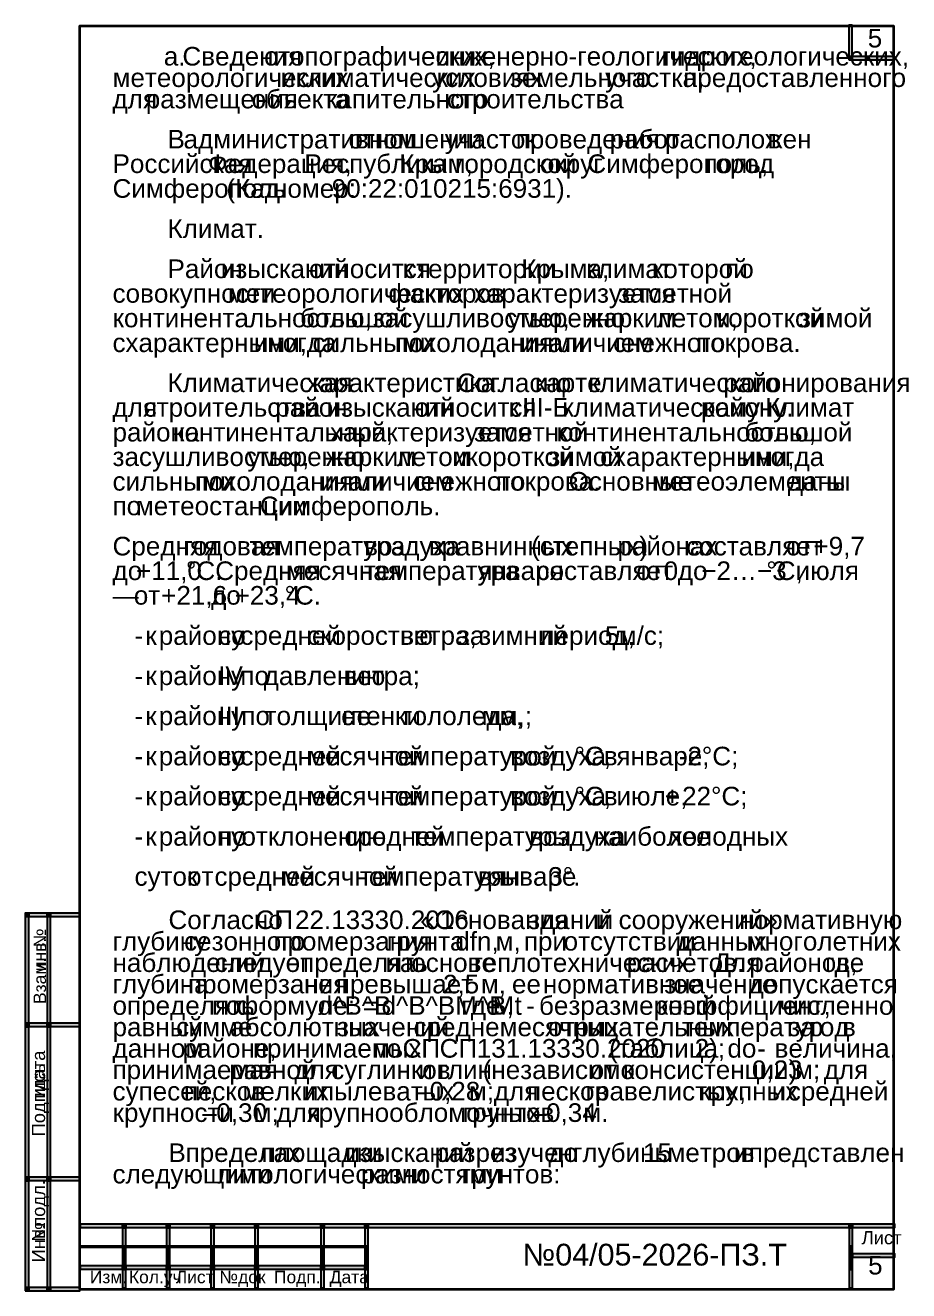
# Model space of a CAD drawing. Extents: x 8 to 21351, y 0 to 420.
# Drawn here: x 1247.8 to 1448.4, y 4.7 to 292.2 of the extents above; entities that cross this region are included whole.
import ezdxf

# ---------------------------------------------------------------- set-up
doc = ezdxf.new("R2010")
doc.units = 0
for name, color, linetype in [('TEY_REVIEW_AXIS', 7, 'Continuous'), ('TEY_REVIEW_LEADER', 7, 'Continuous'), ('TEY_REVIEW_LEVEL', 7, 'Continuous')]:
    doc.layers.add(name, color=color, linetype=linetype)
doc.styles.add('TEYPDFCAD_TEXT', font='arial.ttf')

msp = doc.modelspace()

# ---------------------------------------------------------------- hatches: boundary and pattern name
for points in [[(1434.8, 285.16), (1435.56, 285.16), (1435.56, 292.23), (1434.8, 292.23)], [(1434.8, 284.4), (1435.56, 284.4), (1435.56, 285.16), (1434.8, 285.16)], [(1434.8, 284.4), (1435.56, 284.4), (1435.56, 285.16), (1434.8, 285.16)], [(1435.56, 284.4), (1445.17, 284.4), (1445.17, 285.16), (1435.56, 285.16)], [(1247.77, 89.66), (1248.53, 89.66), (1248.53, 90.47), (1247.77, 90.47)], [(1247.77, 89.7), (1248.53, 89.7), (1248.53, 90.47), (1247.77, 90.47)], [(1247.77, 65.45), (1248.53, 65.45), (1248.53, 89.66), (1247.77, 89.66)], [(1248.53, 89.7), (1252.76, 89.7), (1252.76, 90.47), (1248.53, 90.47)], [(1252.76, 89.7), (1253.52, 89.7), (1253.52, 90.47), (1252.76, 90.47)], [(1252.76, 89.66), (1253.52, 89.66), (1253.52, 89.7), (1252.76, 89.7)], [(1252.76, 65.45), (1253.52, 65.45), (1253.52, 89.66), (1252.76, 89.66)], [(1253.52, 89.7), (1260.13, 89.7), (1260.13, 90.47), (1253.52, 90.47)], [(1247.77, 64.64), (1248.53, 64.64), (1248.53, 65.45), (1247.77, 65.45)], [(1247.77, 30.44), (1248.53, 30.44), (1248.53, 64.64), (1247.77, 64.64)], [(1248.53, 64.69), (1252.76, 64.69), (1252.76, 65.45), (1248.53, 65.45)], [(1252.76, 64.64), (1253.52, 64.64), (1253.52, 65.45), (1252.76, 65.45)], [(1252.76, 30.44), (1253.52, 30.44), (1253.52, 64.64), (1252.76, 64.64)], [(1253.52, 64.69), (1260.13, 64.69), (1260.13, 65.45), (1253.52, 65.45)], [(1247.77, 29.63), (1248.53, 29.63), (1248.53, 30.44), (1247.77, 30.44)], [(1247.77, 5.42), (1248.53, 5.42), (1248.53, 29.63), (1247.77, 29.63)], [(1248.53, 29.68), (1252.76, 29.68), (1252.76, 30.44), (1248.53, 30.44)], [(1252.76, 29.63), (1253.52, 29.63), (1253.52, 30.44), (1252.76, 30.44)], [(1252.76, 5.42), (1253.52, 5.42), (1253.52, 29.63), (1252.76, 29.63)], [(1253.52, 29.68), (1260.13, 29.68), (1260.13, 30.44), (1253.52, 30.44)], [(1260.26, 19.01), (1269.87, 19.01), (1269.87, 19.77), (1260.26, 19.77)], [(1269.87, 19.01), (1270.63, 19.01), (1270.63, 19.77), (1269.87, 19.77)], [(1269.87, 18.97), (1270.63, 18.97), (1270.63, 19.01), (1269.87, 19.01)], [(1269.87, 14.77), (1270.63, 14.77), (1270.63, 18.97), (1269.87, 18.97)], [(1270.63, 19.01), (1279.86, 19.01), (1279.86, 19.77), (1270.63, 19.77)], [(1279.86, 19.01), (1280.62, 19.01), (1280.62, 19.77), (1279.86, 19.77)], [(1279.86, 18.97), (1280.62, 18.97), (1280.62, 19.01), (1279.86, 19.01)], [(1279.86, 14.77), (1280.62, 14.77), (1280.62, 18.97), (1279.86, 18.97)], [(1280.62, 19.01), (1289.89, 19.01), (1289.89, 19.77), (1280.62, 19.77)], [(1289.89, 19.01), (1290.65, 19.01), (1290.65, 19.77), (1289.89, 19.77)], [(1289.89, 18.97), (1290.65, 18.97), (1290.65, 19.01), (1289.89, 19.01)], [(1289.89, 14.77), (1290.65, 14.77), (1290.65, 18.97), (1289.89, 18.97)], [(1290.65, 19.01), (1299.88, 19.01), (1299.88, 19.77), (1290.65, 19.77)], [(1299.88, 19.01), (1300.64, 19.01), (1300.64, 19.77), (1299.88, 19.77)], [(1299.88, 18.97), (1300.64, 18.97), (1300.64, 19.01), (1299.88, 19.01)], [(1299.88, 14.77), (1300.64, 14.77), (1300.64, 18.97), (1299.88, 18.97)], [(1300.64, 19.01), (1314.87, 19.01), (1314.87, 19.77), (1300.64, 19.77)], [(1314.87, 19.01), (1315.63, 19.01), (1315.63, 19.77), (1314.87, 19.77)], [(1314.87, 18.97), (1315.63, 18.97), (1315.63, 19.01), (1314.87, 19.01)], [(1314.87, 14.77), (1315.63, 14.77), (1315.63, 18.97), (1314.87, 18.97)], [(1315.63, 19.01), (1324.9, 19.01), (1324.9, 19.77), (1315.63, 19.77)], [(1324.9, 19.01), (1325.66, 19.01), (1325.66, 19.77), (1324.9, 19.77)], [(1324.9, 18.97), (1325.66, 18.97), (1325.66, 19.01), (1324.9, 19.01)], [(1324.9, 14.77), (1325.66, 14.77), (1325.66, 18.97), (1324.9, 18.97)], [(1325.66, 19.01), (1434.92, 19.01), (1434.92, 19.77), (1325.66, 19.77)], [(1434.92, 19.01), (1435.68, 19.01), (1435.68, 19.77), (1434.92, 19.77)], [(1434.92, 18.97), (1435.68, 18.97), (1435.68, 19.01), (1434.92, 19.01)], [(1434.92, 14.77), (1435.68, 14.77), (1435.68, 18.97), (1434.92, 18.97)], [(1435.68, 19.01), (1445.29, 19.01), (1445.29, 19.77), (1435.68, 19.77)], [(1260.26, 14.52), (1269.87, 14.52), (1269.87, 14.77), (1260.26, 14.77)], [(1269.87, 13.97), (1270.63, 13.97), (1270.63, 14.77), (1269.87, 14.77)], [(1270.63, 14.52), (1279.86, 14.52), (1279.86, 14.77), (1270.63, 14.77)], [(1279.86, 13.97), (1280.62, 13.97), (1280.62, 14.77), (1279.86, 14.77)], [(1280.62, 14.52), (1289.89, 14.52), (1289.89, 14.77), (1280.62, 14.77)], [(1289.89, 13.97), (1290.65, 13.97), (1290.65, 14.77), (1289.89, 14.77)], [(1290.65, 14.52), (1299.88, 14.52), (1299.88, 14.77), (1290.65, 14.77)], [(1299.88, 13.97), (1300.64, 13.97), (1300.64, 14.77), (1299.88, 14.77)], [(1300.64, 14.52), (1314.87, 14.52), (1314.87, 14.77), (1300.64, 14.77)], [(1314.87, 13.97), (1315.63, 13.97), (1315.63, 14.77), (1314.87, 14.77)], [(1315.63, 14.52), (1324.9, 14.52), (1324.9, 14.77), (1315.63, 14.77)], [(1324.9, 13.97), (1325.66, 13.97), (1325.66, 14.77), (1324.9, 14.77)], [(1434.92, 13.97), (1435.68, 13.97), (1435.68, 14.77), (1434.92, 14.77)], [(1269.87, 13.04), (1270.63, 13.04), (1270.63, 13.97), (1269.87, 13.97)], [(1269.87, 12.23), (1270.63, 12.23), (1270.63, 13.04), (1269.87, 13.04)], [(1269.87, 10.29), (1270.63, 10.29), (1270.63, 12.23), (1269.87, 12.23)], [(1279.86, 13.04), (1280.62, 13.04), (1280.62, 13.97), (1279.86, 13.97)], [(1279.86, 12.23), (1280.62, 12.23), (1280.62, 13.04), (1279.86, 13.04)], [(1279.86, 10.29), (1280.62, 10.29), (1280.62, 12.23), (1279.86, 12.23)], [(1289.89, 13.04), (1290.65, 13.04), (1290.65, 13.97), (1289.89, 13.97)], [(1289.89, 12.23), (1290.65, 12.23), (1290.65, 13.04), (1289.89, 13.04)], [(1289.89, 10.29), (1290.65, 10.29), (1290.65, 12.23), (1289.89, 12.23)], [(1299.88, 13.04), (1300.64, 13.04), (1300.64, 13.97), (1299.88, 13.97)], [(1299.88, 12.23), (1300.64, 12.23), (1300.64, 13.04), (1299.88, 13.04)], [(1299.88, 10.29), (1300.64, 10.29), (1300.64, 12.23), (1299.88, 12.23)], [(1314.87, 13.04), (1315.63, 13.04), (1315.63, 13.97), (1314.87, 13.97)], [(1314.87, 12.23), (1315.63, 12.23), (1315.63, 13.04), (1314.87, 13.04)], [(1314.87, 10.29), (1315.63, 10.29), (1315.63, 12.23), (1314.87, 12.23)], [(1324.9, 13.04), (1325.66, 13.04), (1325.66, 13.97), (1324.9, 13.97)], [(1324.9, 12.23), (1325.66, 12.23), (1325.66, 13.04), (1324.9, 13.04)], [(1324.9, 10.29), (1325.66, 10.29), (1325.66, 12.23), (1324.9, 12.23)], [(1434.92, 13.04), (1435.68, 13.04), (1435.68, 13.97), (1434.92, 13.97)], [(1434.92, 12.23), (1435.68, 12.23), (1435.68, 13.04), (1434.92, 13.04)], [(1434.92, 10.29), (1435.68, 10.29), (1435.68, 12.23), (1434.92, 12.23)], [(1435.68, 12.28), (1445.29, 12.28), (1445.29, 13.04), (1435.68, 13.04)], [(1260.26, 9.52), (1269.87, 9.52), (1269.87, 10.29), (1260.26, 10.29)], [(1269.87, 9.48), (1270.63, 9.48), (1270.63, 10.29), (1269.87, 10.29)], [(1269.87, 5.29), (1270.63, 5.29), (1270.63, 9.48), (1269.87, 9.48)], [(1270.63, 9.52), (1279.86, 9.52), (1279.86, 10.29), (1270.63, 10.29)], [(1279.86, 9.48), (1280.62, 9.48), (1280.62, 10.29), (1279.86, 10.29)], [(1279.86, 5.29), (1280.62, 5.29), (1280.62, 9.48), (1279.86, 9.48)], [(1280.62, 9.52), (1289.89, 9.52), (1289.89, 10.29), (1280.62, 10.29)], [(1289.89, 9.48), (1290.65, 9.48), (1290.65, 10.29), (1289.89, 10.29)], [(1289.89, 5.29), (1290.65, 5.29), (1290.65, 9.48), (1289.89, 9.48)], [(1290.65, 9.52), (1299.88, 9.52), (1299.88, 10.29), (1290.65, 10.29)], [(1299.88, 9.48), (1300.64, 9.48), (1300.64, 10.29), (1299.88, 10.29)], [(1299.88, 5.29), (1300.64, 5.29), (1300.64, 9.48), (1299.88, 9.48)], [(1300.64, 9.52), (1314.87, 9.52), (1314.87, 10.29), (1300.64, 10.29)], [(1314.87, 9.48), (1315.63, 9.48), (1315.63, 10.29), (1314.87, 10.29)], [(1314.87, 5.29), (1315.63, 5.29), (1315.63, 9.48), (1314.87, 9.48)], [(1315.63, 9.52), (1324.9, 9.52), (1324.9, 10.29), (1315.63, 10.29)], [(1324.9, 9.48), (1325.66, 9.48), (1325.66, 10.29), (1324.9, 10.29)], [(1324.9, 5.29), (1325.66, 5.29), (1325.66, 9.48), (1324.9, 9.48)], [(1434.92, 9.48), (1435.68, 9.48), (1435.68, 10.29), (1434.92, 10.29)], [(1434.92, 5.29), (1435.68, 5.29), (1435.68, 9.48), (1434.92, 9.48)], [(1247.77, 4.66), (1248.53, 4.66), (1248.53, 5.42), (1247.77, 5.42)], [(1247.77, 4.66), (1248.53, 4.66), (1248.53, 5.42), (1247.77, 5.42)], [(1248.53, 4.66), (1252.76, 4.66), (1252.76, 5.42), (1248.53, 5.42)], [(1252.76, 4.66), (1253.52, 4.66), (1253.52, 5.42), (1252.76, 5.42)], [(1253.52, 4.66), (1260.13, 4.66), (1260.13, 5.42), (1253.52, 5.42)]]:
    msp.add_hatch(color=256).paths.add_polyline_path(points)

# ---------------------------------------------------------------- linework, layer by layer
for points in [[(1434.8, 285.16), (1435.56, 285.16), (1435.56, 292.23), (1434.8, 292.23)], [(1434.8, 284.4), (1435.56, 284.4), (1435.56, 285.16), (1434.8, 285.16)], [(1434.8, 284.4), (1435.56, 284.4), (1435.56, 285.16), (1434.8, 285.16)], [(1435.56, 284.4), (1445.17, 284.4), (1445.17, 285.16), (1435.56, 285.16)], [(1247.77, 89.66), (1248.53, 89.66), (1248.53, 90.47), (1247.77, 90.47)], [(1247.77, 89.7), (1248.53, 89.7), (1248.53, 90.47), (1247.77, 90.47)], [(1247.77, 65.45), (1248.53, 65.45), (1248.53, 89.66), (1247.77, 89.66)], [(1248.53, 89.7), (1252.76, 89.7), (1252.76, 90.47), (1248.53, 90.47)], [(1252.76, 89.7), (1253.52, 89.7), (1253.52, 90.47), (1252.76, 90.47)], [(1252.76, 89.66), (1253.52, 89.66), (1253.52, 89.7), (1252.76, 89.7)], [(1252.76, 65.45), (1253.52, 65.45), (1253.52, 89.66), (1252.76, 89.66)], [(1253.52, 89.7), (1260.13, 89.7), (1260.13, 90.47), (1253.52, 90.47)], [(1247.77, 64.64), (1248.53, 64.64), (1248.53, 65.45), (1247.77, 65.45)], [(1247.77, 30.44), (1248.53, 30.44), (1248.53, 64.64), (1247.77, 64.64)], [(1248.53, 64.69), (1252.76, 64.69), (1252.76, 65.45), (1248.53, 65.45)], [(1252.76, 64.64), (1253.52, 64.64), (1253.52, 65.45), (1252.76, 65.45)], [(1252.76, 30.44), (1253.52, 30.44), (1253.52, 64.64), (1252.76, 64.64)], [(1253.52, 64.69), (1260.13, 64.69), (1260.13, 65.45), (1253.52, 65.45)], [(1247.77, 29.63), (1248.53, 29.63), (1248.53, 30.44), (1247.77, 30.44)], [(1247.77, 5.42), (1248.53, 5.42), (1248.53, 29.63), (1247.77, 29.63)], [(1248.53, 29.68), (1252.76, 29.68), (1252.76, 30.44), (1248.53, 30.44)], [(1252.76, 29.63), (1253.52, 29.63), (1253.52, 30.44), (1252.76, 30.44)], [(1252.76, 5.42), (1253.52, 5.42), (1253.52, 29.63), (1252.76, 29.63)], [(1253.52, 29.68), (1260.13, 29.68), (1260.13, 30.44), (1253.52, 30.44)], [(1260.26, 19.01), (1269.87, 19.01), (1269.87, 19.77), (1260.26, 19.77)], [(1269.87, 19.01), (1270.63, 19.01), (1270.63, 19.77), (1269.87, 19.77)], [(1269.87, 18.97), (1270.63, 18.97), (1270.63, 19.01), (1269.87, 19.01)], [(1269.87, 14.77), (1270.63, 14.77), (1270.63, 18.97), (1269.87, 18.97)], [(1270.63, 19.01), (1279.86, 19.01), (1279.86, 19.77), (1270.63, 19.77)], [(1279.86, 19.01), (1280.62, 19.01), (1280.62, 19.77), (1279.86, 19.77)], [(1279.86, 18.97), (1280.62, 18.97), (1280.62, 19.01), (1279.86, 19.01)], [(1279.86, 14.77), (1280.62, 14.77), (1280.62, 18.97), (1279.86, 18.97)], [(1280.62, 19.01), (1289.89, 19.01), (1289.89, 19.77), (1280.62, 19.77)], [(1289.89, 19.01), (1290.65, 19.01), (1290.65, 19.77), (1289.89, 19.77)], [(1289.89, 18.97), (1290.65, 18.97), (1290.65, 19.01), (1289.89, 19.01)], [(1289.89, 14.77), (1290.65, 14.77), (1290.65, 18.97), (1289.89, 18.97)], [(1290.65, 19.01), (1299.88, 19.01), (1299.88, 19.77), (1290.65, 19.77)], [(1299.88, 19.01), (1300.64, 19.01), (1300.64, 19.77), (1299.88, 19.77)], [(1299.88, 18.97), (1300.64, 18.97), (1300.64, 19.01), (1299.88, 19.01)], [(1299.88, 14.77), (1300.64, 14.77), (1300.64, 18.97), (1299.88, 18.97)], [(1300.64, 19.01), (1314.87, 19.01), (1314.87, 19.77), (1300.64, 19.77)], [(1314.87, 19.01), (1315.63, 19.01), (1315.63, 19.77), (1314.87, 19.77)], [(1314.87, 18.97), (1315.63, 18.97), (1315.63, 19.01), (1314.87, 19.01)], [(1314.87, 14.77), (1315.63, 14.77), (1315.63, 18.97), (1314.87, 18.97)], [(1315.63, 19.01), (1324.9, 19.01), (1324.9, 19.77), (1315.63, 19.77)], [(1324.9, 19.01), (1325.66, 19.01), (1325.66, 19.77), (1324.9, 19.77)], [(1324.9, 18.97), (1325.66, 18.97), (1325.66, 19.01), (1324.9, 19.01)], [(1324.9, 14.77), (1325.66, 14.77), (1325.66, 18.97), (1324.9, 18.97)], [(1325.66, 19.01), (1434.92, 19.01), (1434.92, 19.77), (1325.66, 19.77)], [(1434.92, 19.01), (1435.68, 19.01), (1435.68, 19.77), (1434.92, 19.77)], [(1434.92, 18.97), (1435.68, 18.97), (1435.68, 19.01), (1434.92, 19.01)], [(1434.92, 14.77), (1435.68, 14.77), (1435.68, 18.97), (1434.92, 18.97)], [(1435.68, 19.01), (1445.29, 19.01), (1445.29, 19.77), (1435.68, 19.77)], [(1260.26, 14.52), (1269.87, 14.52), (1269.87, 14.77), (1260.26, 14.77)], [(1269.87, 13.97), (1270.63, 13.97), (1270.63, 14.77), (1269.87, 14.77)], [(1270.63, 14.52), (1279.86, 14.52), (1279.86, 14.77), (1270.63, 14.77)], [(1279.86, 13.97), (1280.62, 13.97), (1280.62, 14.77), (1279.86, 14.77)], [(1280.62, 14.52), (1289.89, 14.52), (1289.89, 14.77), (1280.62, 14.77)], [(1289.89, 13.97), (1290.65, 13.97), (1290.65, 14.77), (1289.89, 14.77)], [(1290.65, 14.52), (1299.88, 14.52), (1299.88, 14.77), (1290.65, 14.77)], [(1299.88, 13.97), (1300.64, 13.97), (1300.64, 14.77), (1299.88, 14.77)], [(1300.64, 14.52), (1314.87, 14.52), (1314.87, 14.77), (1300.64, 14.77)], [(1314.87, 13.97), (1315.63, 13.97), (1315.63, 14.77), (1314.87, 14.77)], [(1315.63, 14.52), (1324.9, 14.52), (1324.9, 14.77), (1315.63, 14.77)], [(1324.9, 13.97), (1325.66, 13.97), (1325.66, 14.77), (1324.9, 14.77)], [(1434.92, 13.97), (1435.68, 13.97), (1435.68, 14.77), (1434.92, 14.77)], [(1269.87, 13.04), (1270.63, 13.04), (1270.63, 13.97), (1269.87, 13.97)], [(1269.87, 12.23), (1270.63, 12.23), (1270.63, 13.04), (1269.87, 13.04)], [(1269.87, 10.29), (1270.63, 10.29), (1270.63, 12.23), (1269.87, 12.23)], [(1279.86, 13.04), (1280.62, 13.04), (1280.62, 13.97), (1279.86, 13.97)], [(1279.86, 12.23), (1280.62, 12.23), (1280.62, 13.04), (1279.86, 13.04)], [(1279.86, 10.29), (1280.62, 10.29), (1280.62, 12.23), (1279.86, 12.23)], [(1289.89, 13.04), (1290.65, 13.04), (1290.65, 13.97), (1289.89, 13.97)], [(1289.89, 12.23), (1290.65, 12.23), (1290.65, 13.04), (1289.89, 13.04)], [(1289.89, 10.29), (1290.65, 10.29), (1290.65, 12.23), (1289.89, 12.23)], [(1299.88, 13.04), (1300.64, 13.04), (1300.64, 13.97), (1299.88, 13.97)], [(1299.88, 12.23), (1300.64, 12.23), (1300.64, 13.04), (1299.88, 13.04)], [(1299.88, 10.29), (1300.64, 10.29), (1300.64, 12.23), (1299.88, 12.23)], [(1314.87, 13.04), (1315.63, 13.04), (1315.63, 13.97), (1314.87, 13.97)], [(1314.87, 12.23), (1315.63, 12.23), (1315.63, 13.04), (1314.87, 13.04)], [(1314.87, 10.29), (1315.63, 10.29), (1315.63, 12.23), (1314.87, 12.23)], [(1324.9, 13.04), (1325.66, 13.04), (1325.66, 13.97), (1324.9, 13.97)], [(1324.9, 12.23), (1325.66, 12.23), (1325.66, 13.04), (1324.9, 13.04)], [(1324.9, 10.29), (1325.66, 10.29), (1325.66, 12.23), (1324.9, 12.23)], [(1434.92, 13.04), (1435.68, 13.04), (1435.68, 13.97), (1434.92, 13.97)], [(1434.92, 12.23), (1435.68, 12.23), (1435.68, 13.04), (1434.92, 13.04)], [(1434.92, 10.29), (1435.68, 10.29), (1435.68, 12.23), (1434.92, 12.23)], [(1435.68, 12.28), (1445.29, 12.28), (1445.29, 13.04), (1435.68, 13.04)], [(1260.26, 9.52), (1269.87, 9.52), (1269.87, 10.29), (1260.26, 10.29)], [(1269.87, 9.48), (1270.63, 9.48), (1270.63, 10.29), (1269.87, 10.29)], [(1269.87, 5.29), (1270.63, 5.29), (1270.63, 9.48), (1269.87, 9.48)], [(1270.63, 9.52), (1279.86, 9.52), (1279.86, 10.29), (1270.63, 10.29)], [(1279.86, 9.48), (1280.62, 9.48), (1280.62, 10.29), (1279.86, 10.29)], [(1279.86, 5.29), (1280.62, 5.29), (1280.62, 9.48), (1279.86, 9.48)], [(1280.62, 9.52), (1289.89, 9.52), (1289.89, 10.29), (1280.62, 10.29)], [(1289.89, 9.48), (1290.65, 9.48), (1290.65, 10.29), (1289.89, 10.29)], [(1289.89, 5.29), (1290.65, 5.29), (1290.65, 9.48), (1289.89, 9.48)], [(1290.65, 9.52), (1299.88, 9.52), (1299.88, 10.29), (1290.65, 10.29)], [(1299.88, 9.48), (1300.64, 9.48), (1300.64, 10.29), (1299.88, 10.29)], [(1299.88, 5.29), (1300.64, 5.29), (1300.64, 9.48), (1299.88, 9.48)], [(1300.64, 9.52), (1314.87, 9.52), (1314.87, 10.29), (1300.64, 10.29)], [(1314.87, 9.48), (1315.63, 9.48), (1315.63, 10.29), (1314.87, 10.29)], [(1314.87, 5.29), (1315.63, 5.29), (1315.63, 9.48), (1314.87, 9.48)], [(1315.63, 9.52), (1324.9, 9.52), (1324.9, 10.29), (1315.63, 10.29)], [(1324.9, 9.48), (1325.66, 9.48), (1325.66, 10.29), (1324.9, 10.29)], [(1324.9, 5.29), (1325.66, 5.29), (1325.66, 9.48), (1324.9, 9.48)], [(1434.92, 9.48), (1435.68, 9.48), (1435.68, 10.29), (1434.92, 10.29)], [(1434.92, 5.29), (1435.68, 5.29), (1435.68, 9.48), (1434.92, 9.48)], [(1247.77, 4.66), (1248.53, 4.66), (1248.53, 5.42), (1247.77, 5.42)], [(1247.77, 4.66), (1248.53, 4.66), (1248.53, 5.42), (1247.77, 5.42)], [(1248.53, 4.66), (1252.76, 4.66), (1252.76, 5.42), (1248.53, 5.42)], [(1252.76, 4.66), (1253.52, 4.66), (1253.52, 5.42), (1252.76, 5.42)], [(1253.52, 4.66), (1260.13, 4.66), (1260.13, 5.42), (1253.52, 5.42)]]:
    msp.add_lwpolyline(points, close=True)
at = {"layer": 'TEY_REVIEW_AXIS', "lineweight": 35}
msp.add_lwpolyline([(1260.07, 5), (1445.06, 5), (1445.06, 292), (1260.07, 292)], close=True, dxfattribs=at)

# ---------------------------------------------------------------- texts
at = {"color": 7, "style": 'TEYPDFCAD_TEXT'}
for s, height, p in [('а.', 4.233, (1279.22, 283.08)), ('Сведения', 4.233, (1283.45, 283.08)), ('о', 4.23, (1302, 283.08)), ('топографических,', 4.2333, (1305.17, 283.08)), ('инженерно-геологических,', 4.2333, (1340.94, 283.08)), ('гидрогеологических,', 4.2333, (1392.25, 283.08)), ('и', 4.23, (1305.76, 278.21)), ('климатических', 4.2333, (1309.15, 278.21)), ('условиях', 4.233, (1340.18, 278.21)), ('земельного', 4.233, (1357.83, 278.21)), ('участка,', 4.233, (1379.47, 278.21)), ('предоставленного', 4.2333, (1397.2, 278.21)), ('для', 4.233, (1267.58, 273.35)), ('размещения', 4.233, (1275.12, 273.35)), ('объекта', 4.233, (1299.16, 273.35)), ('капительного', 4.2333, (1316.05, 273.35)), ('строительства', 4.2333, (1343.52, 273.35)), ('В', 4.23, (1280.07, 264.24)), ('административном', 4.2333, (1283.71, 264.24)), ('отношении', 4.233, (1321.18, 264.24)), ('участок', 4.233, (1343.06, 264.24)), ('проведения', 4.233, (1359.15, 264.24)), ('работ', 4.233, (1380.48, 264.24)), ('расположен', 4.233, (1393.06, 264.24)), ('в', 4.23, (1416.34, 264.24)), ('Российская', 4.233, (1267.58, 258.66)), ('Федерация,', 4.233, (1289.25, 258.66)), ('Республика', 4.233, (1311.14, 258.66)), ('Крым,', 4.233, (1332.72, 258.66)), ('городской', 4.233, (1345.34, 258.66)), ('округ', 4.233, (1364.64, 258.66)), ('Симферополь,', 4.2333, (1375.44, 258.66)), ('город', 4.233, (1402.36, 258.66)), ('Симферополь', 4.2333, (1267.58, 253.03)), ('(Кад.', 4.233, (1293.45, 253.03)), ('номер:', 4.233, (1304.03, 253.03)), ('90:22:010215:6931).', 4.2333, (1317.36, 253.03)), ('Климат.', 4.233, (1280.07, 243.92)), ('Район', 4.233, (1280.07, 234.78)), ('изысканий', 4.233, (1292.17, 234.78)), ('Крыма,', 4.233, (1360.42, 234.78)), ('которой', 4.233, (1390.09, 234.78)), ('относится', 4.233, (1312.2, 234.78)), ('к', 4.23, (1333.49, 234.78)), ('территории', 4.233, (1336.54, 234.78)), ('климат', 4.233, (1375.19, 234.78)), ('по', 4.233, (1406.73, 234.78)), ('факторов', 4.233, (1330.23, 229.19)), ('заметной', 4.233, (1382.38, 229.19)), ('совокупности', 4.2333, (1267.58, 229.19)), ('метеорологических', 4.2333, (1293.78, 229.19)), ('характеризуется', 4.2333, (1349.62, 229.19)), ('большой', 4.233, (1310.17, 223.6)), ('короткой', 4.233, (1404.83, 223.6)), ('зимой', 4.233, (1423.5, 223.6)), ('континентальностью,', 4.2333, (1267.58, 223.6)), ('засушливостью,', 4.2333, (1326.72, 223.6)), ('умеренно', 4.233, (1357.29, 223.6)), ('жарким', 4.233, (1375.11, 223.6)), ('летом,', 4.233, (1391.15, 223.6)), ('с', 4.23, (1267.58, 217.97)), ('характерными,', 4.2333, (1270.5, 217.97)), ('иногда', 4.233, (1299.67, 217.97)), ('сильными', 4.233, (1313, 217.97)), ('похолоданиями', 4.2333, (1331.67, 217.97)), ('и', 4.23, (1360.16, 217.97)), ('наличием', 4.233, (1363.34, 217.97)), ('снежного', 4.233, (1381.29, 217.97)), ('покрова.', 4.233, (1400.13, 217.97)), ('Климатическая', 4.2333, (1280.07, 208.87)), ('Согласно', 4.233, (1345.81, 208.87)), ('районирования', 4.2333, (1406.3, 208.87)), ('характеристика.', 4.2333, (1311.65, 208.87)), ('карте', 4.233, (1363.51, 208.87)), ('климатического', 4.2333, (1375.65, 208.87)), ('район', 4.233, (1304.54, 203.28)), ('изысканий', 4.233, (1316.18, 203.28)), ('III-Б', 4.233, (1360.59, 203.28)), ('району.', 4.233, (1401.22, 203.28)), ('Климат', 4.233, (1415.79, 203.28)), ('для', 4.233, (1267.58, 203.28)), ('строительства', 4.2333, (1274.65, 203.28)), ('относится', 4.233, (1336.2, 203.28)), ('к', 4.23, (1357.54, 203.28)), ('климатическому', 4.2333, (1369.73, 203.28)), ('района', 4.233, (1267.58, 197.65)), ('континентальный,', 4.2333, (1281.34, 197.65)), ('заметной', 4.233, (1349.66, 197.65)), ('большой', 4.233, (1411.09, 197.65)), ('характеризуется', 4.2333, (1316.94, 197.65)), ('континентальностью,', 4.2333, (1368.46, 197.65)), ('короткой', 4.233, (1347.93, 192.07)), ('зимой', 4.233, (1366.56, 192.07)), ('засушливостью,', 4.2333, (1267.58, 192.07)), ('умеренно', 4.233, (1298.19, 192.07)), ('жарким', 4.233, (1316.05, 192.07)), ('летом', 4.233, (1332.1, 192.07)), ('и', 4.23, (1344.75, 192.07)), ('с', 4.23, (1378.33, 192.07)), ('характерными,', 4.2333, (1381.25, 192.07)), ('иногда', 4.233, (1410.46, 192.07)), ('Основные', 4.233, (1371.17, 186.48)), ('сильными', 4.233, (1267.58, 186.48)), ('похолоданиями', 4.2333, (1286.25, 186.48)), ('и', 4.23, (1314.7, 186.48)), ('наличием', 4.233, (1317.87, 186.48)), ('снежного', 4.233, (1335.87, 186.48)), ('покрова.', 4.233, (1354.66, 186.48)), ('метеоэлементы', 4.2333, (1390.05, 186.48)), ('даны', 4.233, (1420.96, 186.48)), ('по', 4.233, (1267.58, 180.89)), ('метеостанции', 4.2333, (1272.87, 180.89)), ('Симферополь.', 4.2333, (1301.02, 180.89)), ('Средняя', 4.233, (1267.58, 171.75)), ('(степных)', 4.233, (1362.66, 171.75)), ('районах', 4.233, (1382.26, 171.75)), ('годовая', 4.233, (1283.66, 171.75)), ('температура', 4.2333, (1298.69, 171.75)), ('воздуха', 4.233, (1324.73, 171.75)), ('в', 4.23, (1339.42, 171.75)), ('равнинных', 4.233, (1342.29, 171.75)), ('составляет', 4.233, (1397.88, 171.75)), ('от', 4.233, (1420.57, 171.75)), ('°С.', 4.233, (1284.26, 166.16)), ('Средняя', 4.233, (1290.9, 166.16)), ('0', 4.23, (1392.75, 166.16)), ('−2…−3', 4.233, (1401.3, 166.16)), ('°С,', 4.233, (1416.08, 166.16)), ('до', 4.233, (1267.58, 166.16)), ('месячная', 4.233, (1306.95, 166.16)), ('температура', 4.2333, (1324.64, 166.16)), ('января', 4.233, (1350.67, 166.16)), ('составляет', 4.233, (1363.88, 166.16)), ('от', 4.233, (1386.53, 166.16)), ('до', 4.233, (1395.97, 166.16)), ('июля', 4.233, (1422.72, 166.16)), ('°С.', 4.233, (1306.65, 160.57)), ('—', 4.23, (1267.58, 160.57)), ('от', 4.233, (1272.41, 160.57)), ('до', 4.233, (1289.97, 160.57)), ('району', 4.233, (1278.08, 151.43)), ('средней', 4.233, (1296.62, 151.43)), ('зимний', 4.233, (1350.85, 151.43)), ('5', 4.23, (1379.38, 151.43)), ('м/с;', 4.233, (1382.55, 151.43)), ('-', 4.23, (1272.57, 151.43)), ('к', 4.23, (1275.03, 151.43)), ('со', 4.233, (1291.58, 151.43)), ('скоростью', 4.233, (1311.77, 151.43)), ('ветра,', 4.233, (1332.94, 151.43)), ('за', 4.233, (1346.02, 151.43)), ('период,', 4.233, (1364.77, 151.43)), ('району', 4.233, (1278.08, 142.28)), ('-', 4.23, (1272.57, 142.28)), ('к', 4.23, (1275.03, 142.28)), ('IV', 4.233, (1291.58, 142.28)), ('по', 4.233, (1296.62, 142.28)), ('давлению', 4.233, (1301.91, 142.28)), ('ветра;', 4.233, (1320.03, 142.28)), ('к', 4.23, (1275.03, 133.18)), ('району', 4.233, (1278.08, 133.18)), ('III', 4.233, (1291.58, 133.18)), ('по', 4.233, (1296.83, 133.18)), ('толщине', 4.233, (1302.12, 133.18)), ('стенки', 4.233, (1319.52, 133.18)), ('гололеда,', 4.233, (1333.57, 133.18)), ('мм,;', 4.233, (1351.44, 133.18)), ('-', 4.23, (1272.57, 133.18)), ('к', 4.23, (1275.03, 124.04)), ('району', 4.233, (1278.08, 124.04)), ('со', 4.233, (1291.58, 124.04)), ('средней', 4.233, (1296.62, 124.04)), ('месячной', 4.233, (1311.77, 124.04)), ('температурой', 4.2333, (1329.68, 124.04)), ('воздуха', 4.233, (1357.87, 124.04)), ('°С,', 4.233, (1372.52, 124.04)), ('в', 4.23, (1379.16, 124.04)), ('январе,', 4.233, (1382.04, 124.04)), ('-2°С;', 4.233, (1396.18, 124.04)), ('-', 4.23, (1272.57, 124.04)), ('к', 4.23, (1275.03, 114.94)), ('району', 4.233, (1278.08, 114.94)), ('со', 4.233, (1291.58, 114.94)), ('средней', 4.233, (1296.62, 114.94)), ('месячной', 4.233, (1311.77, 114.94)), ('температурой', 4.2333, (1329.68, 114.94)), ('воздуха', 4.233, (1357.87, 114.94)), ('°С,', 4.233, (1372.52, 114.94)), ('в', 4.23, (1379.16, 114.94)), ('июле,', 4.233, (1382.04, 114.94)), ('+', 4.23, (1393.01, 114.94)), ('22°С;', 4.233, (1396.94, 114.94)), ('-', 4.23, (1272.57, 114.94)), ('району', 4.233, (1278.08, 105.79)), ('средней', 4.233, (1320.24, 105.79)), ('наиболее', 4.233, (1376.88, 105.79)), ('-', 4.23, (1272.57, 105.79)), ('к', 4.23, (1275.03, 105.79)), ('по', 4.233, (1291.58, 105.79)), ('отклонению', 4.233, (1296.87, 105.79)), ('температуры', 4.2333, (1335.39, 105.79)), ('воздуха', 4.233, (1362.24, 105.79)), ('холодных', 4.233, (1394.11, 105.79)), ('средней', 4.233, (1290.73, 96.69)), ('месячной', 4.233, (1305.93, 96.69)), ('3°.', 4.233, (1366.55, 96.69)), ('суток', 4.233, (1272.57, 96.69)), ('от', 4.233, (1284.51, 96.69)), ('температуры', 4.2333, (1323.79, 96.69)), ('в', 4.23, (1350.59, 96.69)), ('январе', 4.233, (1353.47, 96.69)), ('Согласно', 4.233, (1280.28, 86.83)), ('СП', 4.233, (1300.05, 86.83)), ('22.13330.2016', 4.2333, (1309.02, 86.83)), ('«Основания', 4.233, (1337.47, 86.83)), ('зданий', 4.233, (1361.98, 86.83)), ('и', 4.23, (1377.31, 86.83)), ('сооружений»', 4.2333, (1382.52, 86.83)), ('нормативную', 4.2333, (1409.95, 86.83)), ('глубину', 4.233, (1267.58, 81.96)), ('dfn,', 4.233, (1345.43, 81.96)), ('сезонного', 4.233, (1283.83, 81.96)), ('промерзания', 4.2333, (1304.11, 81.96)), ('грунта', 4.233, (1329.85, 81.96)), ('м,', 4.233, (1354.58, 81.96)), ('при', 4.233, (1361.01, 81.96)), ('отсутствии', 4.233, (1370.03, 81.96)), ('данных', 4.233, (1395.68, 81.96)), ('многолетних', 4.2333, (1411.6, 81.96)), ('наблюдений', 4.233, (1267.58, 77.09)), ('Для', 4.233, (1404.06, 77.09)), ('районов,', 4.233, (1412.23, 77.09)), ('следует', 4.233, (1290.78, 77.09)), ('определять', 4.233, (1306.9, 77.09)), ('на', 4.233, (1329.59, 77.09)), ('основе', 4.233, (1335.44, 77.09)), ('теплотехнических', 4.2333, (1348.94, 77.09)), ('расчетов.', 4.233, (1384.37, 77.09)), ('где', 4.233, (1429.41, 77.09)), ('глубина', 4.233, (1267.58, 72.22)), ('промерзания', 4.2333, (1284.72, 72.22)), ('не', 4.233, (1311.01, 72.22)), ('превышает', 4.233, (1318.29, 72.22)), ('2,5', 4.233, (1342.64, 72.22)), ('м,', 4.233, (1351.23, 72.22)), ('ее', 4.233, (1358.3, 72.22)), ('нормативное', 4.2333, (1365.33, 72.22)), ('значение', 4.233, (1392.89, 72.22)), ('допускается', 4.2333, (1412.06, 72.22)), ('безразмерный', 4.2333, (1364.44, 67.35)), ('определять', 4.233, (1267.58, 67.35)), ('по', 4.233, (1290.14, 67.35)), ('формуле:', 4.233, (1295.81, 67.35)), ('d^B^B', 4.233, (1314.19, 67.35)), ('=', 4.23, (1324.39, 67.35)), ('d^B^BM^B,', 4.233, (1328.69, 67.35)), ('где', 4.233, (1346.79, 67.35)), ('М', 4.23, (1353.9, 67.35)), ('t', 4.23, (1358.89, 67.35)), ('-', 4.23, (1361.56, 67.35)), ('коэффициент,', 4.2333, (1391.19, 67.35)), ('численно', 4.233, (1419.05, 67.35)), ('равный', 4.233, (1267.58, 62.48)), ('абсолютных', 4.233, (1294.29, 62.48)), ('значений', 4.233, (1318.55, 62.48)), ('сумме', 4.233, (1282.02, 62.48)), ('среднемесячных', 4.2333, (1335.95, 62.48)), ('отрицательных', 4.2333, (1366.47, 62.48)), ('температур', 4.233, (1396.91, 62.48)), ('за', 4.233, (1421.04, 62.48)), ('год', 4.233, (1426.08, 62.48)), ('в', 4.23, (1433.27, 62.48)), ('данном', 4.233, (1267.58, 57.62)), ('районе,', 4.233, (1283.46, 57.62)), ('принимаемых', 4.2333, (1299.46, 57.62)), ('по', 4.233, (1326.68, 57.62)), ('СП', 4.233, (1333.45, 57.62)), ('СП', 4.233, (1341.87, 57.62)), ('131.13330.2020', 4.2333, (1350.3, 57.62)), ('(таблица', 4.233, (1380.36, 57.62)), ('2);', 4.233, (1399.79, 57.62)), ('dо', 4.233, (1407.24, 57.62)), ('величина,', 4.233, (1417.95, 57.62)), ('-', 4.23, (1414.01, 57.62)), ('принимаемая', 4.2333, (1267.58, 52.75)), ('равной', 4.233, (1294.08, 52.75)), ('для', 4.233, (1308.86, 52.75)), ('суглинков', 4.233, (1317.24, 52.75)), ('и', 4.23, (1337.05, 52.75)), ('глин', 4.233, (1341.58, 52.75)), ('(независимо', 4.2333, (1351.65, 52.75)), ('от', 4.233, (1375.95, 52.75)), ('консистенции)', 4.2333, (1383.53, 52.75)), ('0,23', 4.233, (1412.78, 52.75)), ('м;', 4.233, (1422.6, 52.75)), ('для', 4.233, (1429.12, 52.75)), ('супесей,', 4.233, (1267.58, 47.88)), ('0,28', 4.233, (1339.59, 47.88)), ('средней', 4.233, (1420.95, 47.88)), ('песков', 4.233, (1283.75, 47.88)), ('мелких', 4.233, (1297.08, 47.88)), ('и', 4.23, (1311.05, 47.88)), ('пылеватых', 4.233, (1314.69, 47.88)), ('-', 4.23, (1336.67, 47.88)), ('м;', 4.233, (1348.52, 47.88)), ('для', 4.233, (1354.19, 47.88)), ('песков', 4.233, (1361.73, 47.88)), ('гравелистых,', 4.2333, (1375.02, 47.88)), ('крупных', 4.233, (1400.84, 47.88)), ('и', 4.23, (1417.31, 47.88)), ('крупности', 4.233, (1267.58, 43.01)), ('0,30', 4.233, (1291.16, 43.01)), ('м;', 4.233, (1299.62, 43.01)), ('для', 4.233, (1304.79, 43.01)), ('крупнообломочных', 4.2333, (1311.82, 43.01)), ('грунтов', 4.233, (1347.12, 43.01)), ('0,34', 4.233, (1366.05, 43.01)), ('м.', 4.233, (1374.51, 43.01)), ('–', 4.23, (1287.98, 43.01)), ('–', 4.23, (1362.87, 43.01)), ('В', 4.23, (1280.28, 33.91)), ('изысканий', 4.233, (1320.45, 33.91)), ('глубины', 4.233, (1372.14, 33.91)), ('15', 4.233, (1388.06, 33.91)), ('пределах', 4.233, (1284.17, 33.91)), ('площадки', 4.233, (1301.44, 33.91)), ('разрез', 4.233, (1340.73, 33.91)), ('изучен', 4.233, (1353.55, 33.91)), ('до', 4.233, (1366.55, 33.91)), ('метров', 4.233, (1393.61, 33.91)), ('и', 4.23, (1408.68, 33.91)), ('представлен', 4.2333, (1412.11, 33.91)), ('следующими', 4.233, (1267.58, 29.04)), ('литологическими', 4.2333, (1291.41, 29.04)), ('разностями', 4.233, (1323.97, 29.04)), ('грунтов:', 4.233, (1346.87, 29.04)), ('Лист', 2.988, (1437.72, 15.2)), ('№04/05-2026-ПЗ.Т', 4.953, (1360.71, 10.37)), ('Кол.уч', 2.836, (1271.3, 6.35)), ('Лист', 2.836, (1281.93, 6.35)), ('№док', 2.836, (1291.84, 6.35)), ('Подп.', 2.836, (1304.24, 6.35)), ('Дата', 2.836, (1316.9, 6.35))]:
    msp.add_text(s, height=height, dxfattribs=at).set_placement(p)
for s, height, p in [('№', 2.84, (1252.47, 82.72)), ('инв.', 2.836, (1252.47, 77.26)), ('Взам.', 2.836, (1252.47, 69.81)), ('дата', 2.988, (1252.25, 50.24)), ('Подпись', 2.988, (1252.25, 39.71)), ('и', 2.99, (1252.25, 48.34)), ('подл.', 2.988, (1252.25, 19.18)), ('№', 2.99, (1252.25, 15.79)), ('Инв.', 2.988, (1252.25, 11.09))]:
    msp.add_text(s, height=height, rotation=90, dxfattribs=at).set_placement(p)
at = {"layer": 'TEY_REVIEW_LEADER', "color": 7, "style": 'TEYPDFCAD_TEXT'}
for s, height, p in [('5', 4.23, (1439.11, 287.19)), ('метеорологических', 4.2333, (1267.58, 278.21)), ('5', 4.23, (1439.2, 8.34)), ('Изм.', 2.836, (1262.41, 6.35))]:
    msp.add_text(s, height=height, dxfattribs=at).set_placement(p)
at = {"layer": 'TEY_REVIEW_LEVEL', "color": 7, "style": 'TEYPDFCAD_TEXT'}
for s, p in [('+9,7', (1426.79, 171.75)), ('+11,0', (1272.91, 166.16)), ('+21,6', (1278.63, 160.57)), ('+23,4', (1295.31, 160.57))]:
    msp.add_text(s, height=4.233, dxfattribs=at).set_placement(p)

doc.saveas('drawing.dxf')
